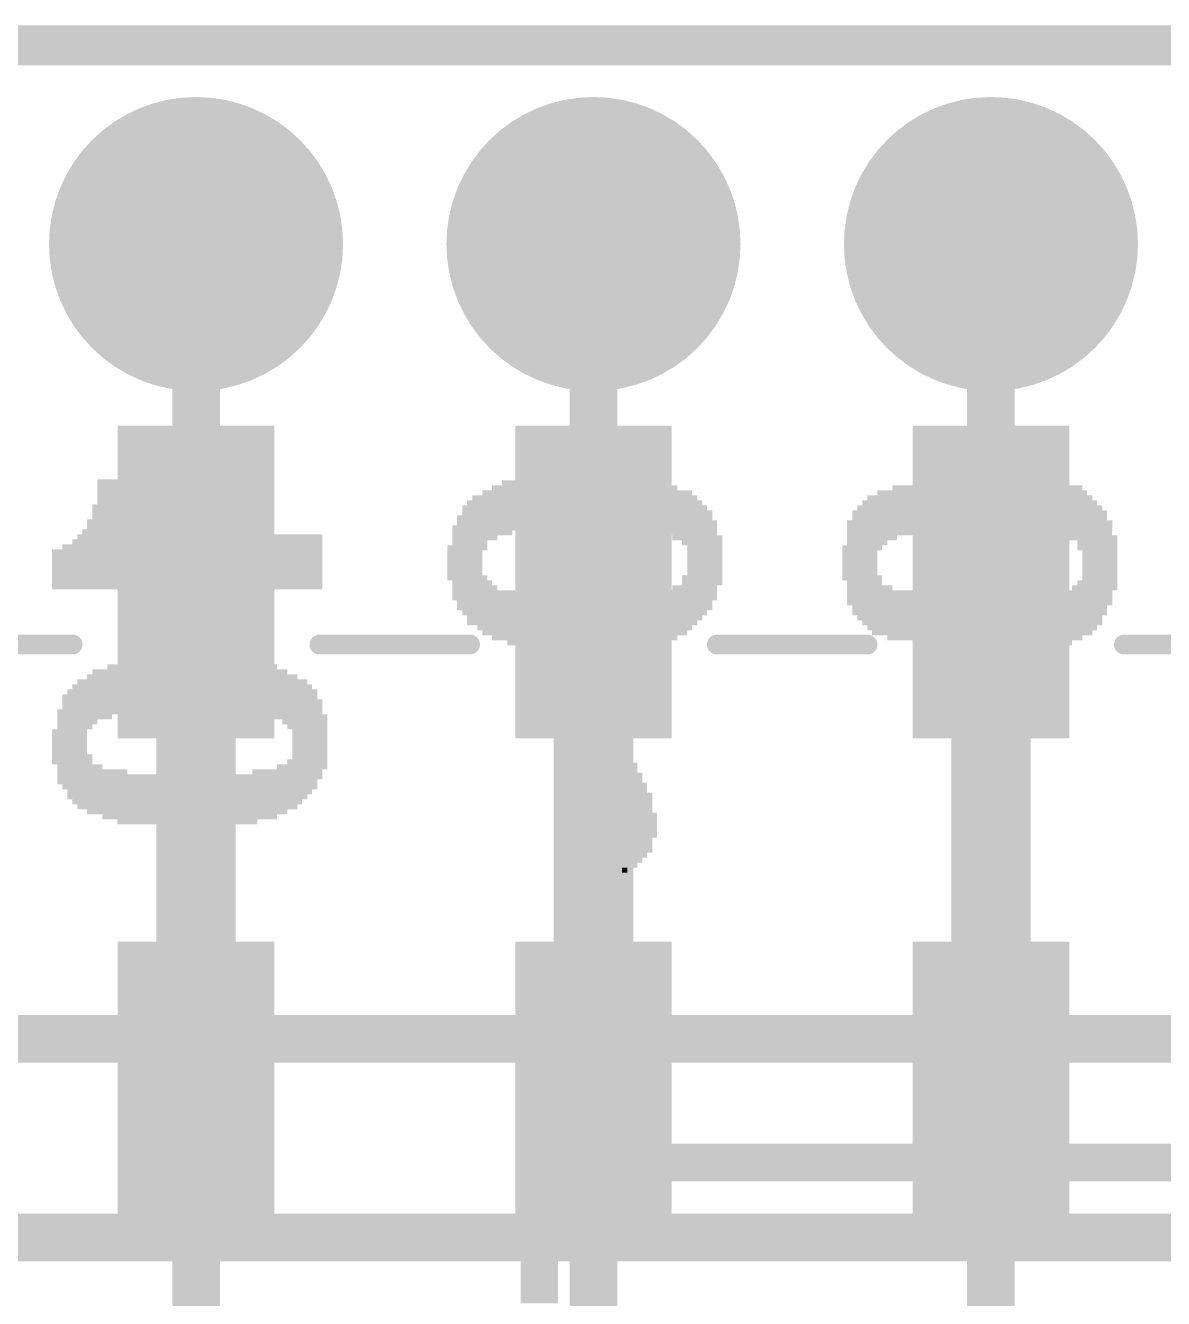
# Model space of a CAD drawing. Extents: x -25 to 82, y -36 to 56.
# Drawn here: x 35.49 to 42.76, y 47.87 to 56.01 of the extents above; entities that cross this region are included whole.
import ezdxf

# ---------------------------------------------------------------- set-up
doc = ezdxf.new("R2010")
doc.units = 0
for name, color, linetype in [('1', 12, 'CONTINUOUS'), ('16', 132, 'CONTINUOUS'), ('17', 110, 'CONTINUOUS'), ('20', 31, 'CONTINUOUS'), ('21', 41, 'CONTINUOUS'), ('22', 40, 'CONTINUOUS'), ('51', 53, 'CONTINUOUS')]:
    doc.layers.add(name, color=color, linetype=linetype)

# ---------------------------------------------------------------- blocks, each defined once
blk = doc.blocks.new('RECT')
blk.add_solid([(-0.5, -0.5), (0.5, -0.5), (-0.5, 0.5), (0.5, 0.5)])
blk = doc.blocks.new('ROUNDP')
at = {"const_width": 0.5}
blk.add_lwpolyline([(0, -0.25, 1), (0, 0.25, 1), (0, -0.25)], format="xyb", dxfattribs=at)

msp = doc.modelspace()

# ---------------------------------------------------------------- linework, layer by layer
at = {"layer": '1'}
for points, const_width in [([(0, 55.88), (68.58, 55.88)], 0.254), ([(36.576, 52.45), (36.576, 54.61)], 0.3048), ([(39.116, 52.45), (39.116, 54.61)], 0.3048), ([(41.656, 52.45), (41.656, 54.61)], 0.3048), ([(36.576, 52.45), (36.576, 49.15)], 0.508), ([(36.576, 52.45), (36.576, 49.15)], 0.508), ([(39.116, 52.45), (39.116, 49.15)], 0.508), ([(39.116, 52.45), (39.116, 49.15)], 0.508), ([(41.656, 52.45), (41.656, 49.15)], 0.508), ([(41.656, 52.45), (41.656, 49.15)], 0.508), ([(36.576, 52.45), (36.576, 49.15)], 0.254), ([(39.116, 52.45), (39.116, 49.15)], 0.254), ([(41.656, 52.45), (41.656, 49.15)], 0.254), ([(36.576, 49.15), (36.576, 45.974)], 0.3048), ([(39.116, 49.15), (39.116, 45.974)], 0.3048), ([(41.656, 45.974), (41.656, 49.15)], 0.3048)]:
    msp.add_lwpolyline(points, dxfattribs=dict(at, const_width=const_width))
for points, const_width in [([(36.6522, 54.61, 1), (36.4998, 54.61)], 0.1524), ([(39.1922, 54.61, 1), (39.0398, 54.61)], 0.1524), ([(41.7322, 54.61, 1), (41.5798, 54.61)], 0.1524), ([(36.703, 52.45, 1), (36.449, 52.45)], 0.254), ([(36.703, 52.45, 1), (36.449, 52.45)], 0.254), ([(39.243, 52.45, 1), (38.989, 52.45)], 0.254), ([(39.243, 52.45, 1), (38.989, 52.45)], 0.254), ([(41.783, 52.45, 1), (41.529, 52.45)], 0.254), ([(41.783, 52.45, 1), (41.529, 52.45)], 0.254), ([(36.6395, 52.45, 1), (36.5125, 52.45)], 0.127), ([(39.1795, 52.45, 1), (39.0525, 52.45)], 0.127), ([(41.7195, 52.45, 1), (41.5925, 52.45)], 0.127), ([(36.4998, 52.45, 1), (36.6522, 52.45)], 0.1524), ([(39.0398, 52.45, 1), (39.1922, 52.45)], 0.1524), ([(41.5798, 52.45, 1), (41.7322, 52.45)], 0.1524), ([(36.449, 49.15, 1), (36.703, 49.15)], 0.254), ([(36.449, 49.15, 1), (36.703, 49.15)], 0.254), ([(36.6522, 49.15, 1), (36.4998, 49.15)], 0.1524), ([(38.989, 49.15, 1), (39.243, 49.15)], 0.254), ([(38.989, 49.15, 1), (39.243, 49.15)], 0.254), ([(39.1922, 49.15, 1), (39.0398, 49.15)], 0.1524), ([(41.529, 49.15, 1), (41.783, 49.15)], 0.254), ([(41.529, 49.15, 1), (41.783, 49.15)], 0.254), ([(41.7322, 49.15, 1), (41.5798, 49.15)], 0.1524), ([(36.5125, 49.15, 1), (36.6395, 49.15)], 0.127), ([(39.0525, 49.15, 1), (39.1795, 49.15)], 0.127), ([(41.5925, 49.15, 1), (41.7195, 49.15)], 0.127)]:
    msp.add_lwpolyline(points, format="xyb", dxfattribs=dict(at, const_width=const_width))
at = {"layer": '16'}
for points, const_width in [([(0, 55.88), (68.58, 55.88)], 0.254), ([(24.13, 49.53), (58.42, 49.53)], 0.3048), ([(24.13, 48.26), (59.69, 48.26)], 0.3048)]:
    msp.add_lwpolyline(points, dxfattribs=dict(at, const_width=const_width))
at = {"layer": '20', "const_width": 0.2032}
msp.add_lwpolyline([(0, 55.88), (64.516, 55.88)], dxfattribs=at)
at = {"layer": '21', "const_width": 0.127}
for points in [[(34.825, 52.05), (35.787, 52.05)], [(37.365, 52.05), (38.327, 52.05)], [(39.905, 52.05), (40.867, 52.05)], [(42.506, 52.05), (43.026, 52.05)], [(35.873, 49.55), (34.739, 49.55)], [(38.413, 49.55), (37.279, 49.55)], [(40.953, 49.55), (39.819, 49.55)], [(43.026, 49.55), (42.379, 49.55)]]:
    msp.add_lwpolyline(points, dxfattribs=at)
at = {"layer": '21', "const_width": 0.0635}
for points in [[(35.787, 52.0183, 1), (35.787, 52.0818)], [(37.365, 52.0818, 1), (37.365, 52.0183)], [(38.327, 52.0183, 1), (38.327, 52.0818)], [(39.905, 52.0818, 1), (39.905, 52.0183)], [(40.867, 52.0183, 1), (40.867, 52.0818)], [(42.506, 52.0818, 1), (42.506, 52.0183)], [(35.873, 49.5183, 1), (35.873, 49.5818)], [(37.279, 49.5818, 1), (37.279, 49.5183)], [(38.413, 49.5183, 1), (38.413, 49.5818)], [(39.819, 49.5818, 1), (39.819, 49.5183)], [(40.953, 49.5183, 1), (40.953, 49.5818)], [(42.379, 49.5818, 1), (42.379, 49.5183)]]:
    msp.add_lwpolyline(points, format="xyb", dxfattribs=at)

# ---------------------------------------------------------------- block references
at = {"layer": '1', "xscale": 2, "rotation": 270}
for p in [(36.576, 52.45), (39.116, 52.45), (41.656, 52.45), (36.576, 49.15), (39.116, 49.15), (41.656, 49.15)]:
    msp.add_blockref('RECT', p, dxfattribs=at)
at = {"layer": '17', "xscale": 1.8796, "yscale": 1.8796, "rotation": 90}
for p in [(36.576, 54.61), (36.576, 54.61), (39.116, 54.61), (39.116, 54.61), (41.656, 54.61), (41.656, 54.61)]:
    msp.add_blockref('ROUNDP', p, dxfattribs=at)
at = {"layer": '22'}
for p, xscale, yscale in [((36.0578, 53.0901), 0.2235, 0.032), ((36.0578, 53.0581), 0.2235, 0.032), ((38.8036, 53.051), 0.6706, 0.032), ((38.7883, 53.0828), 0.5131, 0.0318), ((39.5872, 53.051), 0.1295, 0.032), ((41.1531, 53.051), 0.254, 0.032), ((41.9684, 53.051), 0.5436, 0.032), ((41.9519, 53.0828), 0.3835, 0.0318), ((36.0578, 53.0261), 0.2235, 0.032), ((36.0578, 52.9941), 0.2235, 0.032), ((36.0578, 52.9622), 0.2235, 0.0318), ((38.7731, 52.9869), 0.8636, 0.032), ((38.7883, 53.0189), 0.7671, 0.032), ((39.6342, 53.0189), 0.2235, 0.032), ((39.6507, 52.9869), 0.2565, 0.032), ((41.1378, 52.9869), 0.5436, 0.032), ((41.1531, 53.0189), 0.447, 0.032), ((41.9519, 52.9869), 0.7036, 0.032), ((41.9519, 53.0189), 0.6375, 0.032), ((36.0413, 52.9303), 0.2565, 0.032), ((36.0413, 52.8983), 0.2565, 0.032), ((38.7883, 52.8912), 1.0211, 0.032), ((38.7731, 52.9231), 0.9906, 0.0318), ((38.7718, 52.9549), 0.9271, 0.032), ((39.6672, 52.9549), 0.2896, 0.032), ((39.6824, 52.9231), 0.32, 0.0318), ((39.6989, 52.8912), 0.3531, 0.032), ((41.1213, 52.8912), 0.7036, 0.032), ((41.1378, 52.9231), 0.6706, 0.0318), ((41.1366, 52.9549), 0.6071, 0.032), ((41.9672, 52.8912), 0.8611, 0.032), ((41.9506, 52.9549), 0.7671, 0.032), ((41.9672, 52.9231), 0.8001, 0.0318), ((36.0248, 52.8344), 0.2896, 0.0318), ((36.0248, 52.8025), 0.2896, 0.032), ((36.0413, 52.8663), 0.2565, 0.032), ((38.7731, 52.7952), 1.1176, 0.032), ((38.7718, 52.8592), 1.0541, 0.032), ((38.7718, 52.8272), 1.0541, 0.032), ((39.6989, 52.8592), 0.3531, 0.032), ((39.7142, 52.8272), 0.3835, 0.032), ((39.7142, 52.7952), 0.3835, 0.032), ((41.5836, 52.8272), 1.6942, 0.032), ((41.5836, 52.7952), 1.6942, 0.032), ((41.1366, 52.8592), 0.7341, 0.032), ((41.9672, 52.8592), 0.8611, 0.032), ((36.6001, 52.7385), 1.5672, 0.032), ((36.0096, 52.7705), 0.32, 0.032), ((38.3578, 52.7314), 0.287, 0.032), ((38.4061, 52.7633), 0.3835, 0.0318), ((39.1236, 52.7633), 0.4166, 0.0318), ((39.1719, 52.7314), 0.32, 0.032), ((39.7142, 52.7633), 0.3835, 0.0318), ((39.7789, 52.7314), 0.32, 0.032), ((41.2801, 52.7633), 1.0871, 0.0318), ((40.8965, 52.7314), 0.32, 0.032), ((41.5036, 52.7314), 0.447, 0.032), ((42.2554, 52.7633), 0.3505, 0.0318), ((42.3037, 52.7314), 0.32, 0.032), ((36.5201, 52.6428), 1.7272, 0.032), ((36.5531, 52.6746), 1.6612, 0.0318), ((36.5849, 52.7065), 1.5977, 0.032), ((38.293, 52.6355), 0.2235, 0.0318), ((38.3096, 52.6674), 0.2565, 0.032), ((38.3261, 52.6994), 0.2235, 0.032), ((39.1884, 52.6994), 0.287, 0.032), ((39.2036, 52.6674), 0.2565, 0.032), ((39.2036, 52.6355), 0.2565, 0.0318), ((39.8107, 52.6994), 0.2565, 0.032), ((39.8272, 52.6674), 0.2235, 0.032), ((39.8272, 52.6355), 0.2235, 0.0318), ((40.833, 52.6674), 0.254, 0.032), ((40.8178, 52.6355), 0.2235, 0.0318), ((40.8648, 52.6994), 0.2565, 0.032), ((41.5201, 52.6994), 0.3531, 0.032), ((41.5201, 52.6674), 0.287, 0.032), ((41.5366, 52.6355), 0.254, 0.0318), ((42.3355, 52.6994), 0.2565, 0.032), ((42.3355, 52.6674), 0.2565, 0.032), ((42.352, 52.6355), 0.2235, 0.0318), ((36.5201, 52.6108), 1.7272, 0.032), ((36.5201, 52.5788), 1.7272, 0.032), ((38.293, 52.6037), 0.2235, 0.032), ((38.293, 52.5717), 0.2235, 0.032), ((39.2036, 52.6037), 0.2565, 0.032), ((39.2036, 52.5717), 0.2565, 0.032), ((39.8272, 52.6037), 0.2235, 0.032), ((39.8272, 52.5717), 0.2235, 0.032), ((40.8178, 52.6037), 0.2235, 0.032), ((40.8178, 52.5717), 0.2235, 0.032), ((41.5214, 52.6037), 0.2235, 0.032), ((41.5214, 52.5717), 0.2235, 0.032), ((42.352, 52.6037), 0.2235, 0.032), ((42.352, 52.5717), 0.2235, 0.032), ((36.5201, 52.5468), 1.7272, 0.032), ((36.5201, 52.5149), 1.7272, 0.0318), ((36.5201, 52.483), 1.7272, 0.032), ((38.293, 52.5396), 0.2235, 0.032), ((38.293, 52.5076), 0.2235, 0.032), ((38.3096, 52.4758), 0.2565, 0.0318), ((39.1871, 52.5396), 0.2235, 0.032), ((39.1871, 52.5076), 0.2235, 0.032), ((39.1719, 52.4758), 0.193, 0.0318), ((39.8107, 52.4758), 0.2565, 0.0318), ((39.8272, 52.5396), 0.2235, 0.032), ((39.8272, 52.5076), 0.2235, 0.032), ((40.8178, 52.5396), 0.2235, 0.032), ((40.8178, 52.5076), 0.2235, 0.032), ((40.833, 52.4758), 0.254, 0.0318), ((41.5201, 52.4758), 0.287, 0.0318), ((41.5214, 52.5396), 0.2235, 0.032), ((41.5366, 52.5076), 0.254, 0.032), ((42.352, 52.5396), 0.2235, 0.032), ((42.352, 52.5076), 0.2235, 0.032), ((42.352, 52.4758), 0.2235, 0.0318), ((36.5201, 52.451), 1.7272, 0.032), ((36.5201, 52.419), 1.7272, 0.032), ((38.3413, 52.4439), 0.254, 0.032), ((38.3578, 52.4119), 0.287, 0.032), ((39.1084, 52.4119), 0.254, 0.032), ((39.1566, 52.4439), 0.2235, 0.032), ((39.7624, 52.4119), 0.287, 0.032), ((39.8107, 52.4439), 0.2565, 0.032), ((40.8813, 52.4119), 0.2896, 0.032), ((40.8483, 52.4439), 0.2235, 0.032), ((41.5201, 52.4119), 0.414, 0.032), ((41.5366, 52.4439), 0.32, 0.032), ((42.3189, 52.4119), 0.2896, 0.032), ((42.3355, 52.4439), 0.2565, 0.032), ((38.4378, 52.3799), 0.447, 0.032), ((39.0601, 52.3479), 1.6916, 0.032), ((39.0601, 52.316), 1.6307, 0.0318), ((39.0131, 52.3799), 0.3835, 0.032), ((39.7142, 52.3799), 0.3835, 0.032), ((41.2636, 52.3799), 1.0541, 0.032), ((41.5836, 52.3479), 1.6942, 0.032), ((41.5836, 52.316), 1.6942, 0.0318), ((42.2707, 52.3799), 0.32, 0.032), ((39.0601, 52.2841), 1.6307, 0.032), ((39.0601, 52.2521), 1.5646, 0.032), ((41.1213, 52.2521), 0.7036, 0.032), ((41.1366, 52.2841), 0.7341, 0.032), ((41.9672, 52.2841), 0.8611, 0.032), ((41.9672, 52.2521), 0.8611, 0.032), ((39.0601, 52.2201), 1.5037, 0.032), ((39.0436, 52.1882), 1.4707, 0.0318), ((39.0601, 52.1564), 1.3716, 0.032), ((41.1378, 52.2201), 0.6706, 0.032), ((41.1366, 52.1882), 0.6071, 0.0318), ((41.1378, 52.1564), 0.5436, 0.032), ((41.9672, 52.2201), 0.8001, 0.032), ((41.9672, 52.1882), 0.8001, 0.0318), ((41.9672, 52.1564), 0.7341, 0.032), ((39.0601, 52.1244), 1.3106, 0.032), ((39.0601, 52.0924), 1.1836, 0.032), ((41.1366, 52.1244), 0.4801, 0.032), ((41.1531, 52.0924), 0.32, 0.032), ((41.9684, 52.1244), 0.6706, 0.032), ((41.9519, 52.0924), 0.5766, 0.032), ((39.0436, 52.0603), 0.9576, 0.032), ((39.0601, 52.0285), 0.4166, 0.0318), ((41.9506, 52.0603), 0.447, 0.032), ((41.9519, 52.0285), 0.1295, 0.0318), ((36.5519, 51.9079), 1.0846, 0.032), ((36.5531, 51.9398), 0.7671, 0.0318), ((36.5519, 51.8439), 1.3437, 0.032), ((36.5366, 51.8759), 1.2471, 0.032), ((36.5519, 51.7482), 1.5977, 0.032), ((36.5519, 51.7801), 1.5316, 0.0318), ((36.5519, 51.8119), 1.4707, 0.032), ((36.5366, 51.7162), 1.6281, 0.032), ((36.5531, 51.6842), 1.6612, 0.032), ((36.0248, 51.6203), 0.6706, 0.0318), ((35.8648, 51.5884), 0.3505, 0.032), ((36.5531, 51.6522), 1.6612, 0.032), ((37.0637, 51.6203), 0.6401, 0.0318), ((37.2389, 51.5884), 0.3505, 0.032), ((39.2836, 51.5988), 0.3505, 0.032), ((39.3306, 51.6307), 0.3835, 0.0318), ((35.7683, 51.4925), 0.2235, 0.0318), ((35.8178, 51.5564), 0.2565, 0.032), ((35.8013, 51.5244), 0.2235, 0.032), ((37.2707, 51.5564), 0.287, 0.032), ((37.2872, 51.5244), 0.254, 0.032), ((37.3024, 51.4925), 0.2235, 0.0318), ((39.2354, 51.5348), 0.32, 0.032), ((39.2354, 51.5028), 0.32, 0.032), ((39.2684, 51.5668), 0.32, 0.032), ((35.7683, 51.4607), 0.2235, 0.032), ((35.7683, 51.4287), 0.2235, 0.032), ((37.3024, 51.4607), 0.2235, 0.032), ((37.3024, 51.4287), 0.2235, 0.032), ((39.2189, 51.4709), 0.287, 0.0318), ((39.2189, 51.4391), 0.287, 0.032), ((35.7848, 51.3328), 0.2565, 0.0318), ((35.7683, 51.3966), 0.2235, 0.032), ((35.7683, 51.3646), 0.2235, 0.032), ((37.3024, 51.3966), 0.2235, 0.032), ((37.3024, 51.3646), 0.2235, 0.032), ((37.3024, 51.3328), 0.2235, 0.0318), ((39.2189, 51.4071), 0.287, 0.032), ((39.2189, 51.3751), 0.287, 0.032), ((39.2189, 51.3431), 0.287, 0.032), ((35.7848, 51.3009), 0.2565, 0.032), ((35.8331, 51.2689), 0.287, 0.032), ((37.2542, 51.2689), 0.32, 0.032), ((37.2872, 51.3009), 0.254, 0.032), ((39.2189, 51.3112), 0.287, 0.0318), ((39.2354, 51.2793), 0.32, 0.032), ((39.2519, 51.2473), 0.287, 0.032), ((36.5366, 51.2049), 1.6942, 0.032), ((36.5201, 51.173), 1.6612, 0.0318), ((35.9131, 51.2369), 0.447, 0.032), ((37.1602, 51.2369), 0.447, 0.032), ((39.2684, 51.2153), 0.32, 0.032), ((39.2836, 51.1834), 0.2896, 0.0318), ((36.5366, 51.1411), 1.6281, 0.032), ((36.5354, 51.1091), 1.5646, 0.032), ((39.2989, 51.1515), 0.32, 0.032), ((39.2989, 51.1195), 0.32, 0.032), ((39.3319, 51.0875), 0.32, 0.032), ((36.5201, 51.0771), 1.5342, 0.032), ((36.5201, 51.0452), 1.4681, 0.0318), ((36.5201, 51.0134), 1.4072, 0.032), ((39.3319, 51.0555), 0.32, 0.032), ((39.3484, 51.0236), 0.287, 0.0318), ((36.5201, 50.9814), 1.2802, 0.032), ((36.5354, 50.9494), 1.1176, 0.032), ((39.3484, 50.9918), 0.287, 0.032), ((39.3789, 50.9598), 0.287, 0.032), ((39.3789, 50.9278), 0.287, 0.032), ((36.5201, 50.9173), 0.8941, 0.032), ((39.3789, 50.8958), 0.287, 0.032), ((39.3789, 50.8639), 0.287, 0.0318), ((39.3319, 50.768), 0.32, 0.032), ((39.3636, 50.832), 0.3175, 0.032), ((39.3484, 50.8), 0.287, 0.032), ((39.2836, 50.7042), 0.3505, 0.032), ((39.3154, 50.7361), 0.3531, 0.0318), ((39.2684, 50.6722), 0.32, 0.032), ((39.3002, 50.6402), 0.1905, 0.032), ((39.3154, 50.6082), 0.033, 0.032)]:
    msp.add_blockref('RECT', p, dxfattribs=dict(at, xscale=xscale, yscale=yscale))
at = {"layer": '22', "yscale": 0.06, "rotation": 180}
for p, xscale in [((50.8, 48.83), 24.3), ((50.8, 48.77), 24.3), ((50.8, 48.71), 24.3), ((50.8, 48.65), 24.3), ((38.8, 48.59), 0.3), ((38.77, 48.53), 0.24), ((38.77, 48.47), 0.24), ((38.77, 48.41), 0.24), ((38.77, 48.35), 0.24), ((38.77, 48.29), 0.24), ((38.77, 48.23), 0.24), ((38.77, 48.17), 0.24), ((38.77, 48.11), 0.24), ((38.77, 48.05), 0.24), ((38.77, 47.99), 0.24), ((38.77, 47.93), 0.24), ((38.77, 47.87), 0.24)]:
    msp.add_blockref('RECT', p, dxfattribs=dict(at, xscale=xscale))
at = {"layer": '51', "xscale": 0.508, "yscale": 0.508}
for p in [(36.576, 54.61), (39.116, 54.61), (41.656, 54.61)]:
    msp.add_blockref('RECT', p, dxfattribs=at)

doc.saveas('drawing.dxf')
